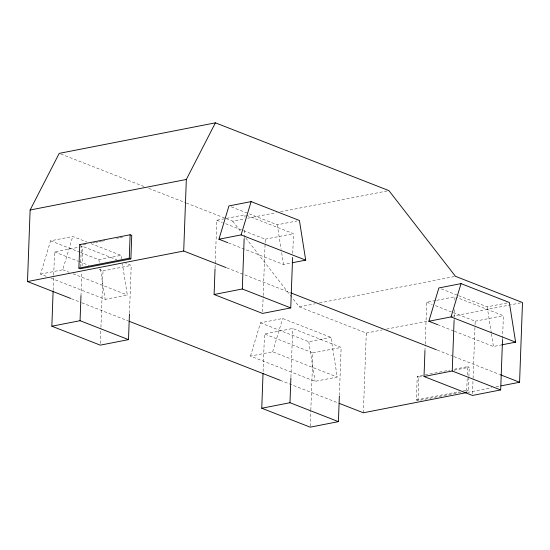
<?xml version="1.0" encoding="UTF-8"?>
<svg xmlns="http://www.w3.org/2000/svg" width="550" height="550" viewBox="0 0 550 550"><rect width="100%" height="100%" fill="white"/><g stroke="black" fill="none" stroke-linecap="round" stroke-linejoin="round"><path stroke-width="0.41" stroke-dasharray="2.75 2.06" d="M53.157 290.373L53.687 275.866M53.721 275.014L54.567 251.969L82.782 246.455L116.93 259.799M80.561 267.066L81.331 246.07M80.967 295.955L81.84 272.058M82.06 266.083L82.782 246.455M100.348 343.441L100.911 328.075M100.939 327.222L103.008 270.903L97.446 268.73M129.47 313.17L131.223 265.382L125.668 263.209M215.064 268.043L216.817 220.254L245.032 214.741L244.942 217.298M244.186 237.779L244.537 228.394M262.597 311.719L263.161 296.361M263.196 295.508L265.258 239.181L223.169 222.736M263.106 371.539L264.481 333.988L292.703 328.474L341.144 347.401L339.391 395.189M292.758 253.296L293.48 233.667L246.62 215.359M290.916 377.114L292.703 328.474M310.234 426.312L310.798 410.946M310.826 410.094L312.923 352.914L264.481 333.988M363.371 412.789L366.293 333.053L299.282 306.873L291.94 297.426M460.817 392.232L417.986 400.599L416.371 399.974L417.23 376.461L449.982 370.061M417.986 400.599L418.846 377.094L417.23 376.461M424.951 350.914L425.171 344.939M425.205 344.087L426.738 302.273L435.861 300.486M454.08 320.65L454.169 318.093M454.204 317.233L454.513 308.701M454.829 300.169L454.953 296.752L436.693 300.327M468.868 377.321L468.373 390.754L466.757 390.122L467.191 378.366M467.314 375.004L467.624 366.609L453.344 369.401M468.896 376.475L469.232 367.242L467.624 366.609M472.519 393.738L473.048 379.232M473.082 378.379L475.021 325.462M475.056 324.61L475.179 321.2L452.148 312.201M502.549 338.724L503.394 315.679L456.541 297.378M46.145 276.286L40.562 274.099L50.566 240.811L72.737 236.479L86.989 242.048M40.562 274.099L62.734 269.768L72.737 236.479M250.477 356.118L260.48 322.829L282.652 318.498L330.969 337.37L337.239 377.025L315.067 381.356L250.477 356.118L272.649 351.787L337.239 377.025M272.649 351.787L282.652 318.498M83.043 244.901L87.237 244.083M93.122 242.935L94.799 242.605M95.638 242.44L98.154 241.952M99 241.787L101.516 241.292M102.355 241.127L104.878 240.639M116.634 238.336L119.151 237.847M119.996 237.683L122.512 237.188M226.298 218.653L232.691 221.155L244.447 218.859M247.809 218.199L276.361 212.616M280.562 211.798L388.059 190.781M80.664 252.574L98.883 259.689L121.048 255.358L121.584 258.727M231.316 206.869L277.255 224.819L296.966 220.962M103.008 270.903L131.223 265.382M265.258 239.181L293.48 233.667M50.923 278.156L105.153 299.337L127.318 295.006L122.382 263.794M228.504 242.969L283.525 264.468L291.741 262.866M299.282 306.873L315.239 303.751M319.44 302.933L454.651 276.499M260.48 322.829L308.798 341.708L330.969 337.37M458.659 295.694L487.176 306.838L507.705 302.823M366.293 333.053L382.25 329.938M386.451 329.113L427.598 321.069M451.956 316.312L520.822 302.844M312.923 352.914L341.144 347.401M475.179 321.2L503.394 315.679M454.376 331.217L493.446 346.486L500.837 345.043M418.846 377.094L423.046 376.269M454.121 370.198L469.232 367.242M416.371 399.974L459.202 391.6M463.402 390.775L466.757 390.122M465.857 391.243L468.373 390.754M467.507 392.432L491.865 387.668M496.059 386.849L499.421 386.196M441.237 288.887L457.868 295.384M60.809 154L143.956 186.484M148.748 188.354L185.522 202.723M186.326 203.039L225.493 218.343M216.817 220.254L222.379 222.427M426.738 302.273L432.293 304.446M435.469 305.683L451.351 311.891M437.628 324.679L453.578 330.907M226.889 267.898L290.063 292.579M437.209 350.068L453.2 356.317M454.004 356.634L499.586 374.44M90.949 243.595L121.048 255.358M50.566 240.811L79.867 252.264M54.567 251.969L78.389 261.278M79.179 261.594L88.715 265.313M62.734 269.768L69.108 272.264M73.095 273.817L127.318 295.006M71.486 298.746L81.077 302.493M81.881 302.809L128.26 320.932M280.204 380.297L338.58 403.102M232.691 221.155L240.556 231.282M245.802 238.026L291.418 296.746M487.176 306.838L491.315 332.991M491.446 333.829L493.446 346.486M308.798 341.708L315.067 381.356M277.255 224.819L281.126 249.281M281.662 252.656L283.525 264.468M98.883 259.689L99.282 262.219M100.348 268.971L105.153 299.337"/><path stroke-width="0.82" d="M70.682 298.43L27.5 281.559L30.126 210.004L59.214 153.374L215.414 122.836L388.898 190.616L455.489 276.334L522.5 302.521L519.578 382.25L501.098 385.866M129.442 314.029L128.501 339.632L100.286 345.146L51.844 326.219L53.123 291.225M78.884 268.111L79.75 244.599L130.137 234.754L131.752 235.379L130.886 258.892L80.499 268.744L78.884 268.111L129.271 258.259L130.886 258.892M128.501 339.632L80.059 320.698L80.967 295.955M129.271 258.259L130.137 234.754M226.091 267.582L183.707 251.027L186.333 179.465L215.414 122.836M292.6 257.558L290.757 307.911L262.536 313.424L214.094 294.498L215.036 268.895M290.757 307.911L242.309 288.984L244.159 238.631M339.357 396.041L338.422 421.644L310.2 427.164L261.759 408.237L263.044 373.244M338.422 421.644L289.981 402.717L290.888 377.974M502.521 339.577L500.672 389.929L472.457 395.443L424.016 376.516L424.951 350.914M500.672 389.929L452.231 371.002L454.08 320.65M227.707 242.66L218.934 239.229L228.938 205.941L251.109 201.609L299.427 220.481L305.697 260.136L292.559 262.701M218.934 239.229L241.106 234.898L251.109 201.609M437.628 324.679L428.856 321.248L438.859 287.959L461.031 283.621L509.348 302.5L515.618 342.155L501.655 344.877M428.856 321.248L451.027 316.917L461.031 283.621M30.126 210.004L186.333 179.465M27.5 281.559L183.707 251.027M51.844 326.219L80.059 320.698M214.094 294.498L242.309 288.984M261.759 408.237L289.981 402.717M424.016 376.516L452.231 371.002M466.668 392.597L363.371 412.789L339.377 403.418M241.106 234.898L305.697 260.136M451.027 316.917L515.618 342.155M290.868 292.896L436.411 349.759M500.383 374.756L519.578 382.25M79.75 244.599L80.823 245.025M129.058 321.241L280.204 380.297"/></g></svg>
